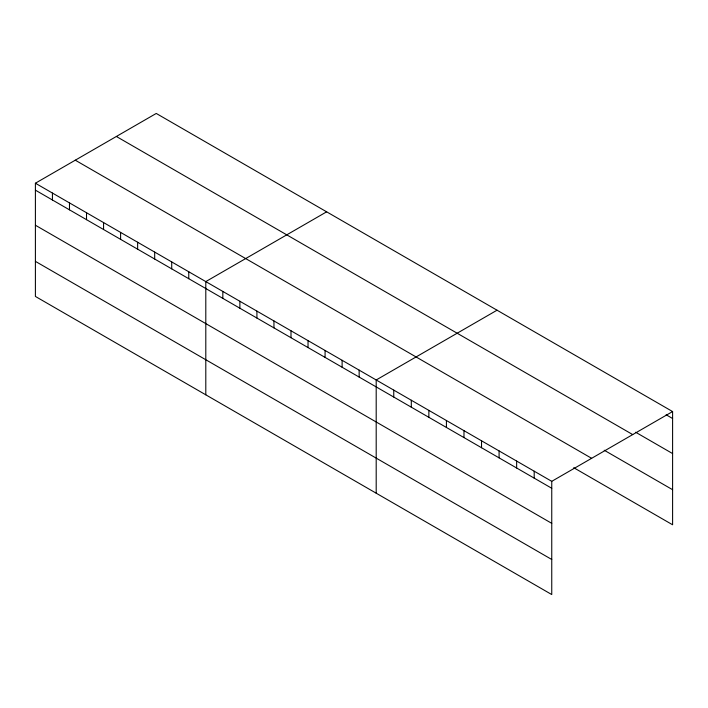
<?xml version="1.0" encoding="UTF-8"?>
<svg xmlns="http://www.w3.org/2000/svg" width="708" height="708" viewBox="0 0 708 708"><rect width="100%" height="100%" fill="white"/><g stroke="black" fill="none" stroke-linecap="round" stroke-linejoin="round"><path stroke-width="1.06" d="M551.753 523.345L551.753 481.334L35.4 183.222L35.4 296.44L551.753 594.552L551.753 523.345L35.4 225.233M573.728 467.705L672.6 524.778L672.6 411.56L156.247 113.448L35.4 183.222M326.645 211.825L205.798 281.598L205.798 394.816M497.043 310.201L376.196 379.975L376.196 493.193M551.753 481.334L672.6 411.56M666.131 414.773L672.6 418.508M635.642 432.234L672.6 453.571M116.369 136.476L632.722 434.588M604.225 450.235L672.6 489.706M75.278 160.194L591.631 458.306M35.4 190.16L551.753 488.272M35.4 261.367L551.753 559.479M534.195 471.201L534.195 478.139M516.645 461.058L516.645 467.997M499.087 450.925L499.087 457.864M481.529 440.792L481.529 447.73M463.979 430.65L463.979 437.597M446.421 420.517L446.421 427.455M428.862 410.383L428.862 417.322M411.304 400.25L411.304 407.189M393.754 390.108L393.754 397.046M359.151 370.134L359.151 377.072M342.114 360.301L342.114 367.24M325.078 350.46L325.078 357.398M308.033 340.619L308.033 347.566M290.997 330.786L290.997 337.725M273.952 320.945L273.952 327.884M256.916 311.113L256.916 318.051M239.879 301.272L239.879 308.21M222.834 291.43L222.834 298.369M188.762 271.757L188.762 278.695M171.717 261.925L171.717 268.863M154.68 252.083L154.68 259.022M137.635 242.242L137.635 249.181M120.599 232.41L120.599 239.348M103.563 222.569L103.563 229.507M86.518 212.727L86.518 219.675M69.481 202.895L69.481 209.833M52.436 193.054L52.436 199.992"/></g></svg>
